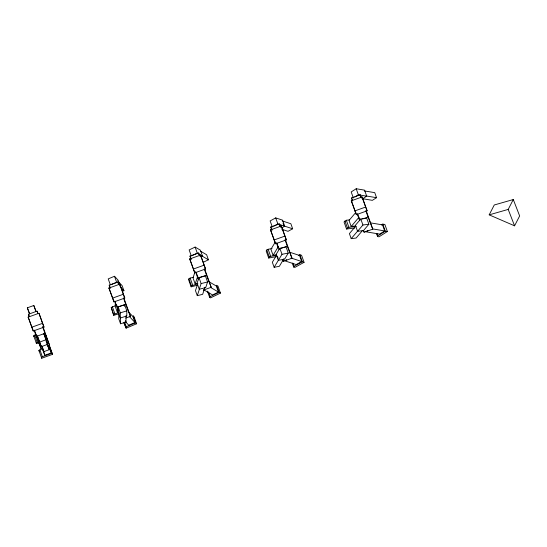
<?xml version="1.0" encoding="UTF-8"?>
<svg xmlns="http://www.w3.org/2000/svg" width="547" height="547" viewBox="0 0 547 547"><rect width="100%" height="100%" fill="white"/><g stroke="black" fill="none" stroke-linecap="round" stroke-linejoin="round"><path stroke-width="0.82" d="M115.595 305.67L111.239 307.428L113.742 315.339L119.178 313.684M113.742 315.339L111.239 307.428M115.28 301.657L115.232 306.341L117.386 312.392L117.427 307.708M118.152 306.799L118.097 311.947L120.251 317.998L126.774 316.016L126.822 310.86L124.675 304.809L118.152 306.799L120.306 312.85L120.251 317.998M118.822 312.289L118.754 318.73L120.552 323.769L125.988 322.115L126.049 315.674M120.552 323.769L120.614 317.328M124.654 306.286L124.675 304.809M381.409 224.974L382.777 224.106L384.862 224.455L387.372 231.511L379.016 236.81L377.628 236.577L376.931 233.576M193.378 277.274L190.151 278.074L188.92 278.82L188.606 279.756L191.122 286.819L197.74 285.165M195.094 271.627L193.016 277.91L195.17 283.961L197.59 283.36M191.122 286.819L191.429 285.876L188.92 278.82M195.17 283.961L197.761 276.105M198.964 277.534L197.098 283.189L199.252 289.233L205.706 287.626L207.573 281.972L205.419 275.92L198.964 277.534L201.118 283.578L199.252 289.233M197.816 283.558L195.477 290.621L197.276 295.667L202.657 294.327L204.988 287.257M197.276 295.667L199.607 288.597M304.07 262.334L294.833 267.415L293.684 267.039L294.04 266.341L302.354 261.767L304.07 262.334L301.561 255.278L299.845 254.711L298.457 255.47M489.189 214.855L494.262 204.981L513.284 199.539L519.65 215.949L514.57 225.822L489.189 214.855L508.204 209.412L513.284 199.539M272.057 248.529L268.139 249.282L266.792 249.979L266.184 250.991L268.7 258.047L275.927 256.666M275.271 242.082L270.929 249.282L273.083 255.333L276.214 254.731M268.7 258.047L269.309 257.042L270.656 256.338L276.132 255.285M273.083 255.333L278.293 246.69M279.838 248.249L276.194 254.293L278.348 260.345L284.611 259.148L288.255 253.097L286.102 247.046L279.838 248.249L281.992 254.3L274.129 267.298L272.338 262.259L276.481 255.387M283.907 258.738L279.353 266.3L274.129 267.298M209.631 297.363L210.185 296.631L219.142 292.337L220.455 293.103L210.506 297.876L209.631 297.363L207.395 291.093M349.608 219.846L346.36 220.263L344.036 221.973L346.545 229.029L354.805 227.962M355.844 212.386L349.02 220.448L351.174 226.492L355.632 225.918M346.545 229.029L348.877 227.32L356.172 226.376M351.174 226.492L359.044 217.2M360.774 218.95L355.42 225.275L357.574 231.326L363.523 230.56L368.876 224.236L366.722 218.185L360.774 218.95L362.928 225.002L357.574 231.326M355.584 226.321L349.403 233.617L351.201 238.663L356.159 238.02L362.333 230.725M351.201 238.663L357.895 230.759M125.523 327.523L126.268 326.764L135.683 322.833L136.572 323.797L126.111 328.166L123.848 322.819M38.816 342.798L36.512 343.632L33.702 335.817L36.129 334.511M38.639 341.567L36.218 342.873L36.512 343.632M52.485 354.374L49.531 346.176L52.485 354.374L41.716 358.251L38.912 350.436L42.823 348.596M52.047 353.239L42.351 356.726L41.422 357.492L41.716 358.251M113.755 314.484L118.104 312.727M362.408 198.917L366.702 196.188L364.548 190.144L356.206 188.749L351.195 191.929L353.348 197.98M354.777 197.07L358.36 194.8L366.702 196.188M364.316 190.91L374.743 192.647L376.541 197.693L372.363 200.339L362.729 198.732M367.919 230.424L365.765 231.784L379.673 234.102L384.691 230.923L382.538 224.872L370.264 222.827M377.765 235.928L385.286 231.162L387.372 231.511M191.429 285.876L197.501 283.927M281.944 227.73L284.713 226.205L282.56 220.154L275.695 217.891L270.15 220.94L272.303 226.991M273.685 226.232L277.849 223.942L292.659 228.783L290.86 223.744L282.279 220.913M292.659 228.783L288.037 231.326L281.794 229.268M286.799 259.654L284.72 260.796L296.166 264.57L301.712 261.521L299.558 255.47L289.637 252.201M201.043 256.919L202.534 256.201L200.38 250.157L195.122 247.066L189.153 249.931L191.306 255.975M192.059 255.62L197.276 253.117L202.534 256.201M203.457 262.184L208.434 259.798L206.636 254.758L200.797 251.326M209.009 281.726L216.311 286.019L218.465 292.071L212.496 294.929L203.73 289.78M119.93 285.418L118.043 280.119L114.501 276.262L108.224 278.888L110.378 284.932M111.157 284.604L116.655 282.314L114.501 276.262M122.432 291.332L123.93 290.703L122.131 285.664L117.701 280.843M129.071 312.405L132.832 316.494L134.986 322.545L128.709 325.164L125.482 321.663M29.504 313.869L27.35 307.817L33.811 305.493L36.116 311.551M29.271 316.631L28.423 314.252L37.046 311.154L37.928 313.424M110.337 288.344L109.209 285.178L117.824 282.074L118.706 284.351M191.115 259.264L189.987 256.099L198.602 252.994L199.778 256.03M271.893 230.184L270.765 227.019L279.38 223.914L280.556 226.95M352.671 201.105L351.543 197.939L360.158 194.835L361.335 197.87M28.177 317.137L38.946 313.26L40.416 317.048L44.006 327.127L33.237 331.003L28.177 317.137L33.237 331.003M108.956 288.057L119.725 284.18L121.195 287.968L124.784 298.053L114.015 301.93L108.956 288.057L114.015 301.93M189.734 258.977L200.503 255.1L201.973 258.888L205.563 268.974L194.794 272.85L189.734 258.977L194.794 272.85M270.512 229.897L281.288 226.02L282.758 229.808L286.348 239.894L275.572 243.771L270.512 229.897L275.572 243.771M351.297 200.817L362.066 196.941L367.126 210.814L356.357 214.691L351.297 200.817L352.473 203.853M31.767 327.215L42.536 323.339L44.006 327.127M112.545 298.136L123.314 294.259L124.784 298.053M193.323 269.056L204.093 265.179L205.563 268.974M274.102 239.983L284.878 236.106L286.348 239.894M354.887 210.903L365.656 207.026L367.126 210.814M34.064 330.101L36.321 336.432L44.936 333.335L49.64 345.465L48.074 346.025M114.849 301.021L117.099 307.359L125.721 304.255L130.425 316.385L125.721 318.074M195.628 271.941L197.884 278.279L206.499 275.175L211.204 287.305L203.368 290.122M282.778 259.811L283.367 261.329L291.982 258.225L287.278 246.095L278.662 249.2L276.406 242.861M361.006 219.559L359.441 220.12L357.184 213.781M362.572 218.991L368.056 217.015L372.76 229.145L364.145 232.249L363.557 230.731M39.555 342.094L46.016 339.769L47.78 344.316L41.319 346.648L37.401 336.049L41.319 346.648M36.321 336.432L41.025 348.562L42.591 348.001M41.675 345.95L43.883 351.632L49.264 349.69L46.092 341.102M41.928 347.673L44.868 355.249L51.329 352.924L48.587 345.362M120.306 312.85L126.822 310.86M201.118 283.578L207.573 281.972M281.992 254.3L288.255 253.097M362.928 225.002L368.876 224.236M366.107 195.949L376.541 197.693M372.418 228.878L384.691 230.923M291.031 257.999L301.712 261.521M201.857 255.941L208.434 259.798M210.431 287.346L218.465 292.071M120.053 286.484L123.93 290.703M129.612 316.706L134.986 322.545M508.204 209.412L514.57 225.822M351.543 197.939L352.425 200.216M270.765 227.019L271.941 230.048M189.987 256.099L191.163 259.128M197.884 278.279L198.472 279.79M109.209 285.178L110.091 287.448M117.099 307.359L118.569 311.147M48.389 345.348L51.329 352.924M47.063 344.008L49.264 349.69M27.35 307.817L29.654 313.875M28.423 314.252L29.306 316.528M33.702 335.817L33.996 336.576M38.912 350.436L39.206 351.195M382.777 224.106L385.286 231.162M376.507 233.439L377.628 236.577M362.066 196.941L365.656 207.026M366.278 210.923L372.76 229.145M360.158 194.835L361.287 198.007M365.799 210.684L368.056 217.015M356.206 188.749L358.36 194.8M357.656 214.027L359.632 219.573M363.584 230.663L364.145 232.249M352.767 204.612L356.357 214.691M346.36 220.263L348.877 227.32M344.925 220.92L347.441 227.976M299.845 254.711L302.354 261.767M283.045 223.073L283.818 225.234M281.288 226.02L284.878 236.106M285.493 240.003L291.982 258.225M279.38 223.914L280.508 227.087M285.021 239.757L287.278 246.095M292.918 263.21L294.04 266.341M292.289 263.121L293.684 267.039M275.695 217.891L277.849 223.942M276.878 243.107L278.286 247.066M282.799 259.743L283.367 261.329M277.404 256.14L278.177 258.3M268.139 249.282L270.656 256.338M266.792 249.979L269.309 257.042M220.455 293.103L217.945 286.047L216.626 285.274L219.142 292.337M200.503 255.1L204.093 265.179M204.715 269.083L211.204 287.305M198.602 252.994L199.45 255.374M204.243 268.837L206.499 275.175M195.122 247.066L197.276 253.117M208.51 291.92L210.185 296.631M196.38 272.98L198.356 278.526M190.151 278.074L192.66 285.137M136.572 323.797L134.063 316.74L133.174 315.776L135.683 322.833M119.725 284.18L123.314 294.259M123.937 298.163L130.425 316.385M117.824 282.074L118.672 284.454M123.465 297.917L125.721 304.255M125.475 320.672L125.988 322.115M124.593 322.06L126.268 326.764M124.155 322.675L126.111 328.166M116.449 304.433L118.425 309.978M112.333 306.662L114.843 313.725M38.946 313.26L42.536 323.339M42.878 326.45L49.64 345.465M45.045 333.479L47.281 339.755M37.046 311.154L37.887 313.527M42.687 326.997L46.563 337.834M47.78 344.316L43.863 333.725L46.016 339.769M33.811 305.493L35.965 311.537M42.085 346.593L43.883 351.632M42.714 349.205L44.868 355.249M34.543 330.34L41.025 348.562M34.632 335.051L37.148 342.107M39.842 349.67L42.351 356.726"/></g></svg>
